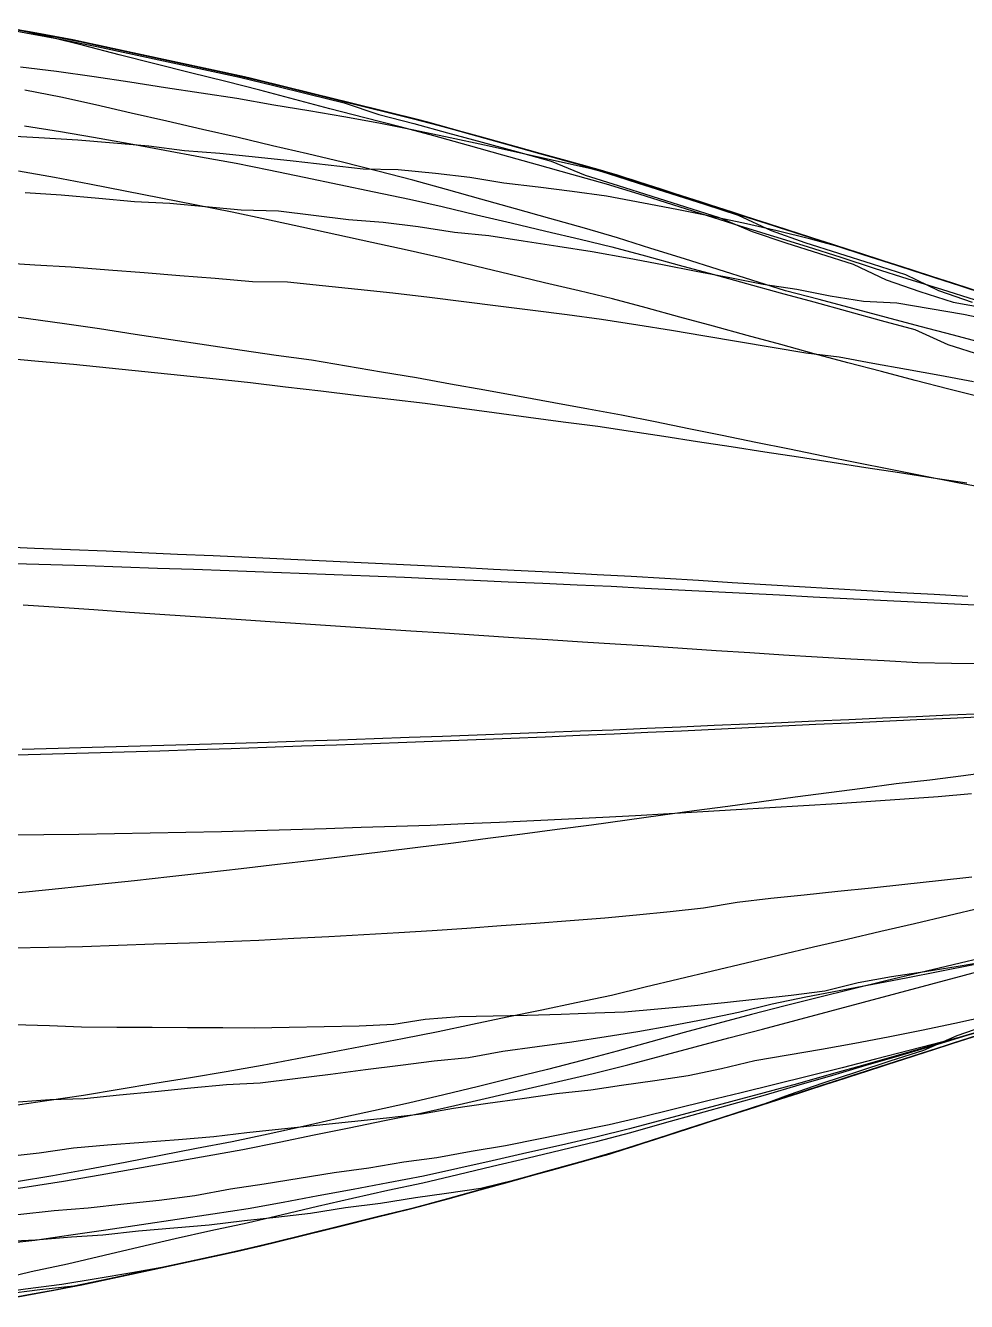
# Model space of a CAD drawing. Header units: metres. Extents: x -15 to 15, y -74.3 to -65.7.
# Drawn here: x 7.5 to 11.25, y -72.54 to -67.46 of the extents above; entities that cross this region are included whole.
import ezdxf

# ---------------------------------------------------------------- set-up
doc = ezdxf.new("R2010")
doc.units = ezdxf.units.M
doc.header["$MEASUREMENT"] = 0
doc.layers.add('Layer 01', color=12, linetype='Continuous', true_color=0xc80000)
doc.layers.add('Layer 02', color=192, linetype='Continuous', true_color=0x7d26cd)

msp = doc.modelspace()

# ---------------------------------------------------------------- linework, layer by layer
at = {"layer": 'Layer 01'}
for points in [[(7.3573, -67.4621, 3.0372), (7.5015, -67.4884, 3.0055), (7.6457, -67.5148, 2.9739), (7.7841, -67.543, 2.94), (7.9263, -67.5734, 2.9033), (8.0685, -67.6039, 2.8666), (8.2107, -67.6344, 2.83), (8.3529, -67.665, 2.7934), (8.4892, -67.6977, 2.7541), (8.6292, -67.7321, 2.7127), (8.7693, -67.7665, 2.6713), (8.9077, -67.8134, 2.6403), (9.0476, -67.85, 2.6007), (9.1818, -67.886, 2.5579), (9.3195, -67.9238, 2.512), (9.4572, -67.9616, 2.4661), (9.5949, -67.9994, 2.4202), (9.7306, -68.0552, 2.3891), (9.8616, -68.0959, 2.3466), (9.9957, -68.1388, 2.2949), (10.1298, -68.1811, 2.2428), (10.2639, -68.2234, 2.1905), (10.3957, -68.2799, 2.1507), (10.5297, -68.3251, 2.1009), (10.6638, -68.3677, 2.049), (10.7979, -68.4097, 1.9966), (10.9296, -68.4727, 1.9618), (11.0635, -68.5193, 1.913), (11.1975, -68.5617, 1.861), (11.3298, -68.5847, 1.7952)], [(7.4185, -67.4669, 3.0188), (7.5627, -67.4933, 2.9873), (7.7033, -67.5195, 2.9561), (7.8451, -67.5501, 2.9197), (7.9869, -67.5807, 2.8833), (8.1287, -67.6112, 2.8468), (8.2709, -67.6419, 2.8103), (8.4093, -67.6727, 2.7736), (8.5489, -67.7072, 2.7325), (8.6886, -67.7417, 2.6914), (8.8285, -67.7763, 2.6501), (8.9683, -67.8108, 2.609), (9.1048, -67.8449, 2.5683), (9.2422, -67.8831, 2.5228), (9.3796, -67.9212, 2.4774), (9.5172, -67.9595, 2.4318), (9.6539, -67.9975, 2.3865), (9.7915, -68.0357, 2.341), (9.9226, -68.076, 2.2929), (10.0563, -68.1191, 2.2416), (10.1901, -68.1622, 2.1902), (10.3239, -68.2053, 2.1388), (10.4577, -68.2484, 2.0875), (10.5917, -68.2916, 2.036), (10.7256, -68.3347, 1.9846), (10.8582, -68.3774, 1.9337), (10.9922, -68.4206, 1.8823), (11.126, -68.4637, 1.8309), (11.2596, -68.5067, 1.7796)], [(7.4423, -67.4713, 3.0136), (7.5859, -67.4976, 2.9822), (7.7139, -67.5218, 2.9534), (7.8557, -67.5524, 2.917), (7.9974, -67.5829, 2.8806), (8.1391, -67.6135, 2.8442), (8.2805, -67.644, 2.8078), (8.4085, -67.6725, 2.7738), (8.5481, -67.707, 2.7327), (8.6876, -67.7415, 2.6916), (8.8272, -67.7759, 2.6505), (8.9662, -67.8103, 2.6096), (9.0947, -67.8421, 2.5717), (9.232, -67.8802, 2.5262), (9.3692, -67.9184, 2.4808), (9.5064, -67.9565, 2.4354), (9.6429, -67.9944, 2.3902), (9.7802, -68.0326, 2.3447), (9.9025, -68.0695, 2.3006), (10.0361, -68.1126, 2.2493), (10.1698, -68.1557, 2.198), (10.3035, -68.1987, 2.1467), (10.4362, -68.2415, 2.0957), (10.5701, -68.2846, 2.0443), (10.7038, -68.3277, 1.993), (10.8374, -68.3707, 1.9417), (10.9709, -68.4137, 1.8905), (11.1026, -68.4561, 1.8399), (11.2362, -68.4992, 1.7886), (11.3697, -68.5422, 1.7374)], [(7.4577, -67.4741, 3.0103), (7.6017, -67.5005, 2.9788), (7.7439, -67.5283, 2.9457), (7.8858, -67.5589, 2.9092), (8.0272, -67.5893, 2.8729), (8.1692, -67.6199, 2.8364), (8.3112, -67.6506, 2.7999), (8.4511, -67.683, 2.7613), (8.5903, -67.7174, 2.7203), (8.7301, -67.7519, 2.6791), (8.87, -67.7865, 2.6379), (9.0098, -67.8211, 2.5967), (9.148, -67.8569, 2.554), (9.2849, -67.8949, 2.5087), (9.4224, -67.9331, 2.4632), (9.56, -67.9714, 2.4176), (9.6976, -68.0096, 2.3721), (9.8344, -68.0476, 2.3268), (9.9683, -68.0908, 2.2754), (10.1023, -68.1339, 2.2239), (10.2363, -68.1771, 2.1725), (10.3694, -68.2199, 2.1214), (10.5033, -68.2631, 2.07), (10.6374, -68.3063, 2.0185), (10.7714, -68.3495, 1.967), (10.9055, -68.3926, 1.9156), (11.0396, -68.4358, 1.8641), (11.1736, -68.479, 1.8127), (11.3076, -68.5222, 1.7612)], [(7.474, -67.4771, 3.0067), (7.618, -67.5035, 2.9752), (7.7641, -67.5326, 2.9405), (7.906, -67.5632, 2.904), (8.048, -67.5938, 2.8676), (8.1901, -67.6245, 2.8311), (8.3321, -67.6551, 2.7946), (8.4751, -67.6889, 2.7542), (8.6149, -67.7235, 2.713), (8.7548, -67.758, 2.6719), (8.8946, -67.7926, 2.6307), (9.0339, -67.827, 2.5897), (9.1749, -67.8644, 2.5451), (9.3125, -67.9026, 2.4996), (9.45, -67.9408, 2.454), (9.5875, -67.979, 2.4085), (9.7251, -68.0172, 2.363), (9.8647, -68.0574, 2.3151), (9.9985, -68.1005, 2.2638), (10.1324, -68.1436, 2.2124), (10.2663, -68.1867, 2.1609), (10.4003, -68.2299, 2.1095), (10.5335, -68.2728, 2.0584), (10.6676, -68.316, 2.0069), (10.8016, -68.3592, 1.9554), (10.9356, -68.4023, 1.904), (11.0696, -68.4455, 1.8526), (11.2036, -68.4887, 1.8011), (11.3376, -68.5318, 1.7497)], [(7.4963, -67.4812, 3.0018), (7.6389, -67.5073, 2.9707), (7.763, -67.5324, 2.9408), (7.9051, -67.563, 2.9043), (8.0472, -67.5937, 2.8678), (8.1893, -67.6243, 2.8313), (8.3298, -67.6546, 2.7952), (8.4538, -67.6837, 2.7605), (8.5937, -67.7182, 2.7193), (8.7336, -67.7528, 2.6781), (8.8735, -67.7874, 2.6369), (9.0118, -67.8216, 2.5962), (9.1361, -67.8536, 2.558), (9.2737, -67.8918, 2.5124), (9.4113, -67.9301, 2.4669), (9.5489, -67.9683, 2.4213), (9.6848, -68.0067, 2.3768), (9.8222, -68.0484, 2.334), (9.9382, -68.0858, 2.2905), (10.0723, -68.1286, 2.2388), (10.2063, -68.1713, 2.187), (10.3404, -68.214, 2.1352), (10.4721, -68.2761, 2.0996), (10.606, -68.323, 2.0511), (10.7399, -68.3663, 1.9998), (10.8738, -68.4087, 1.9479), (11.0076, -68.451, 1.8959), (11.1391, -68.5144, 1.8616), (11.2728, -68.5617, 1.8135)], [(7.4954, -67.8585, 3.2779), (7.6395, -67.8809, 3.2434), (7.771, -67.9036, 3.2087), (7.9132, -67.9296, 3.1688), (8.0554, -67.9556, 3.1288), (8.1975, -67.9816, 3.0889), (8.3397, -68.0076, 3.049), (8.4702, -68.0339, 3.0087), (8.6102, -68.0632, 2.9636), (8.7502, -68.0926, 2.9185), (8.8901, -68.1219, 2.8735), (9.0301, -68.1513, 2.8285), (9.16, -68.1803, 2.784), (9.2977, -68.2128, 2.7341), (9.4354, -68.2452, 2.6843), (9.5731, -68.2777, 2.6345), (9.7107, -68.3101, 2.5847), (9.8372, -68.3401, 2.5388), (9.9713, -68.3768, 2.4825), (10.1055, -68.4135, 2.4263), (10.2396, -68.4502, 2.37), (10.3737, -68.4869, 2.3138), (10.5078, -68.5236, 2.2576), (10.6419, -68.5604, 2.2014), (10.776, -68.5971, 2.1453), (10.91, -68.6338, 2.0891), (11.044, -68.6706, 2.033), (11.1757, -68.7299, 1.9925), (11.3096, -68.7719, 1.9399)], [(7.4078, -68.7834, 3.7478), (7.552, -68.7961, 3.7086), (7.6916, -68.8084, 3.6708), (7.8328, -68.823, 3.6258), (7.975, -68.8377, 3.5804), (8.1173, -68.8524, 3.5351), (8.2595, -68.8671, 3.4898), (8.3963, -68.8815, 3.4454), (8.5363, -68.8981, 3.3942), (8.6764, -68.9147, 3.343), (8.8164, -68.9313, 3.2919), (8.9564, -68.9479, 3.2407), (9.0927, -68.9641, 3.1909), (9.2296, -68.9823, 3.1347), (9.3673, -69.0006, 3.0781), (9.505, -69.0189, 3.0215), (9.6427, -69.0373, 2.965), (9.7804, -69.0556, 2.9084), (9.9104, -69.0745, 2.85), (10.0445, -69.0952, 2.7861), (10.1786, -69.1159, 2.7223), (10.3128, -69.1365, 2.6584), (10.4469, -69.1572, 2.5945), (10.581, -69.1779, 2.5306), (10.7151, -69.1985, 2.4667), (10.8492, -69.2192, 2.4028), (10.9833, -69.2399, 2.3389), (11.1174, -69.2606, 2.2751), (11.2514, -69.2813, 2.2113)], [(7.4563, -69.6022, 3.9078), (7.6005, -69.6063, 3.8669), (7.7422, -69.6107, 3.8241), (7.8844, -69.6156, 3.7767), (8.0266, -69.6205, 3.7293), (8.1689, -69.6254, 3.6819), (8.3111, -69.6302, 3.6345), (8.4504, -69.6353, 3.5845), (8.5904, -69.6408, 3.531), (8.7305, -69.6463, 3.4775), (8.8705, -69.6518, 3.424), (9.0105, -69.6572, 3.3704), (9.1479, -69.6629, 3.3153), (9.2856, -69.669, 3.2561), (9.4233, -69.6751, 3.1969), (9.561, -69.6811, 3.1378), (9.6987, -69.6871, 3.0786), (9.8342, -69.693, 3.0203), (9.9682, -69.7, 2.9536), (10.1023, -69.7069, 2.8868), (10.2364, -69.7138, 2.82), (10.3705, -69.7208, 2.7532), (10.5046, -69.7276, 2.6863), (10.6388, -69.7345, 2.6195), (10.7729, -69.7414, 2.5527), (10.907, -69.7482, 2.4859), (11.0411, -69.755, 2.4191), (11.1752, -69.7618, 2.3522), (11.3092, -69.7685, 2.2854)], [(7.4632, -70.3649, 3.9101), (7.6075, -70.3611, 3.8692), (7.7506, -70.3571, 3.8256), (7.8928, -70.3525, 3.7781), (8.035, -70.348, 3.7306), (8.1772, -70.3436, 3.6832), (8.3194, -70.3392, 3.6357), (8.4599, -70.3344, 3.5848), (8.5999, -70.3293, 3.5313), (8.7399, -70.3242, 3.4777), (8.8799, -70.3192, 3.4241), (9.0199, -70.3143, 3.3705), (9.1583, -70.309, 3.3145), (9.296, -70.3034, 3.2552), (9.4337, -70.2978, 3.196), (9.5713, -70.2922, 3.1368), (9.709, -70.2867, 3.0775), (9.8456, -70.2812, 3.018), (9.9796, -70.2748, 2.9512), (10.1136, -70.2684, 2.8843), (10.2477, -70.262, 2.8174), (10.3818, -70.2556, 2.7506), (10.5159, -70.2493, 2.6837), (10.65, -70.243, 2.6168), (10.7841, -70.2368, 2.5499), (10.9182, -70.2305, 2.483), (11.0523, -70.2243, 2.4161), (11.1864, -70.2181, 2.3492), (11.3205, -70.212, 2.2823)], [(7.4866, -70.3418, 3.9065), (7.6308, -70.3382, 3.8655), (7.7662, -70.3345, 3.8232), (7.9085, -70.3303, 3.7757), (8.0507, -70.3262, 3.7282), (8.1929, -70.322, 3.6807), (8.335, -70.3179, 3.6332), (8.4689, -70.3136, 3.5841), (8.6089, -70.3089, 3.5305), (8.7489, -70.3042, 3.4768), (8.8889, -70.2995, 3.4232), (9.0289, -70.2948, 3.3696), (9.1617, -70.2901, 3.3155), (9.2994, -70.2849, 3.2562), (9.437, -70.2797, 3.1969), (9.5747, -70.2745, 3.1376), (9.7124, -70.2693, 3.0784), (9.8422, -70.2644, 3.0219), (9.9763, -70.2585, 2.955), (10.1104, -70.2527, 2.888), (10.2445, -70.2468, 2.8211), (10.3786, -70.241, 2.7541), (10.5127, -70.2351, 2.6872), (10.6468, -70.2292, 2.6202), (10.7809, -70.2234, 2.5533), (10.9149, -70.2175, 2.4864), (11.0489, -70.2117, 2.4195), (11.1829, -70.2058, 2.3526), (11.3169, -70.2, 2.2857)], [(7.3625, -72.1072, 3.3446), (7.5067, -72.0853, 3.3098), (7.651, -72.0634, 3.275), (7.7979, -72.0383, 3.2351), (7.94, -72.0129, 3.1948), (8.0822, -71.9875, 3.1544), (8.2245, -71.9621, 3.1141), (8.3667, -71.9367, 3.0738), (8.5103, -71.9076, 3.0276), (8.6503, -71.879, 2.9821), (8.7903, -71.8503, 2.9366), (8.9303, -71.8217, 2.8911), (9.0703, -71.793, 2.8456), (9.2111, -71.7612, 2.7951), (9.3488, -71.7295, 2.7448), (9.4865, -71.6978, 2.6945), (9.6242, -71.6662, 2.6441), (9.7619, -71.6345, 2.5938), (9.901, -71.6, 2.5391), (10.035, -71.5642, 2.4824), (10.169, -71.5284, 2.4256), (10.3031, -71.4926, 2.3688), (10.4372, -71.4568, 2.312), (10.5713, -71.421, 2.2553), (10.7054, -71.3852, 2.1985), (10.8395, -71.3493, 2.1417), (10.9736, -71.3135, 2.0849), (11.1078, -71.2777, 2.0281), (11.2419, -71.2419, 1.9713), (11.376, -71.2061, 1.9145)], [(7.4691, -72.5238, 3.0078), (7.6132, -72.4974, 2.9763), (7.7666, -72.4668, 2.9399), (7.9086, -72.4362, 2.9034), (8.0487, -72.406, 2.8674), (8.1907, -72.3754, 2.8309), (8.3328, -72.3448, 2.7944), (8.4817, -72.3094, 2.7523), (8.6216, -72.2749, 2.7111), (8.7614, -72.2403, 2.6699), (8.8994, -72.2062, 2.6293), (9.0393, -72.1717, 2.5881), (9.1841, -72.1331, 2.5421), (9.3217, -72.0948, 2.4965), (9.4585, -72.0568, 2.4512), (9.596, -72.0186, 2.4057), (9.7337, -71.9804, 2.3601), (9.8782, -71.9383, 2.3099), (10.012, -71.8952, 2.2586), (10.1435, -71.8528, 2.2081), (10.2773, -71.8097, 2.1567), (10.4113, -71.7666, 2.1053), (10.5443, -71.7173, 2.0591), (10.6783, -71.6711, 2.01), (10.8124, -71.6273, 1.959), (10.9465, -71.5841, 1.9075), (11.0806, -71.541, 1.856), (11.2132, -71.483, 1.8168), (11.3472, -71.4364, 1.768)], [(7.4319, -72.5307, 3.0159), (7.5757, -72.5043, 2.9845), (7.7249, -72.4758, 2.9506), (7.8666, -72.4453, 2.9142), (8.0083, -72.4147, 2.8778), (8.15, -72.3842, 2.8413), (8.2918, -72.3536, 2.8049), (8.4377, -72.3203, 2.7652), (8.5773, -72.2858, 2.7241), (8.7169, -72.2513, 2.683), (8.8565, -72.2168, 2.6419), (8.9962, -72.1823, 2.6008), (9.1391, -72.1455, 2.557), (9.2763, -72.1074, 2.5116), (9.4137, -72.0693, 2.466), (9.5511, -72.0311, 2.4206), (9.6885, -71.9929, 2.3751), (9.8259, -71.9548, 2.3296), (9.964, -71.9106, 2.277), (10.0977, -71.8676, 2.2257), (10.2315, -71.8245, 2.1743), (10.3649, -71.7815, 2.1231), (10.4988, -71.7384, 2.0717), (10.6327, -71.6952, 2.0203), (10.7665, -71.6521, 1.9689), (10.9003, -71.609, 1.9176), (11.0337, -71.5661, 1.8664), (11.1678, -71.5229, 1.8149), (11.3016, -71.4798, 1.7635)], [(7.4903, -72.52, 3.0032), (7.6339, -72.4936, 2.9717), (7.7914, -72.4615, 2.9335), (7.933, -72.431, 2.8971), (8.0746, -72.4004, 2.8607), (8.2168, -72.3698, 2.8242), (8.3587, -72.3392, 2.7877), (8.5117, -72.302, 2.7435), (8.6511, -72.2676, 2.7024), (8.7906, -72.2331, 2.6613), (8.9301, -72.1986, 2.6202), (9.07, -72.1641, 2.579), (9.2192, -72.1233, 2.5305), (9.3563, -72.0852, 2.4851), (9.4935, -72.0471, 2.4396), (9.6307, -72.009, 2.3942), (9.768, -71.9708, 2.3487), (9.9171, -71.9258, 2.295), (10.0505, -71.8828, 2.2438), (10.184, -71.8398, 2.1925), (10.318, -71.7966, 2.1411), (10.4519, -71.7535, 2.0897), (10.5856, -71.7104, 2.0384), (10.7192, -71.6674, 1.9871), (10.853, -71.6243, 1.9357), (10.9867, -71.5812, 1.8844), (11.1205, -71.5381, 1.833), (11.2544, -71.495, 1.7816)]]:
    msp.add_polyline3d(points, dxfattribs=at)
at = {"layer": 'Layer 02'}
for points in [[(11.3733, -68.5433, 1.736), (11.2393, -68.5002, 1.7874), (11.1052, -68.457, 1.8389), (10.9712, -68.4138, 1.8904), (10.8371, -68.3706, 1.9418), (10.703, -68.3274, 1.9933), (10.5689, -68.2842, 2.0448), (10.4348, -68.2419, 2.0969), (10.3007, -68.1998, 2.1492), (10.1666, -68.1556, 2.1999), (10.0326, -68.1115, 2.2507), (9.8985, -68.0683, 2.3021), (9.7621, -68.0275, 2.3507), (9.6245, -67.9893, 2.3963), (9.4868, -67.951, 2.4419), (9.3491, -67.9128, 2.4874), (9.2115, -67.8745, 2.533), (9.0732, -67.8367, 2.5781), (8.9332, -67.8021, 2.6193), (8.7932, -67.7675, 2.6605), (8.6532, -67.733, 2.7018), (8.5133, -67.6984, 2.743), (8.3727, -67.6638, 2.7842), (8.2305, -67.6332, 2.8207), (8.0885, -67.6026, 2.8572), (7.9463, -67.5719, 2.8937), (7.8043, -67.5413, 2.9302), (7.66, -67.5112, 2.9661), (7.5158, -67.4847, 2.9976), (7.3717, -67.4597, 3.0301)], [(11.2525, -68.5044, 1.7824), (11.1187, -68.4613, 1.8337), (10.9848, -68.4182, 1.8851), (10.8511, -68.3751, 1.9365), (10.7174, -68.3321, 1.9878), (10.5838, -68.289, 2.0391), (10.4503, -68.246, 2.0903), (10.3169, -68.203, 2.1415), (10.1836, -68.1601, 2.1927), (10.0505, -68.1172, 2.2438), (9.9175, -68.0744, 2.2948), (9.778, -68.032, 2.3454), (9.6405, -67.9937, 2.391), (9.5031, -67.9556, 2.4365), (9.3657, -67.9174, 2.482), (9.2284, -67.8793, 2.5274), (9.0854, -67.8397, 2.5745), (8.946, -67.8053, 2.6155), (8.8068, -67.7709, 2.6566), (8.6675, -67.7365, 2.6976), (8.5284, -67.7021, 2.7385), (8.3894, -67.6678, 2.7795), (8.2395, -67.6351, 2.8184), (8.098, -67.6046, 2.8547), (7.9566, -67.5741, 2.891), (7.8154, -67.5437, 2.9273), (7.6627, -67.5117, 2.9655), (7.5193, -67.4854, 2.9968), (7.3759, -67.4591, 3.0282)], [(11.2661, -68.5088, 1.7772), (11.132, -68.4656, 1.8286), (10.9979, -68.4224, 1.8801), (10.8638, -68.3792, 1.9316), (10.7297, -68.336, 1.9831), (10.5956, -68.2928, 2.0345), (10.4615, -68.2496, 2.086), (10.3274, -68.2064, 2.1375), (10.1934, -68.1633, 2.1889), (10.0594, -68.1201, 2.2404), (9.9254, -68.0769, 2.2918), (9.791, -68.0356, 2.3411), (9.6533, -67.9973, 2.3867), (9.5157, -67.9591, 2.4323), (9.3781, -67.9208, 2.4779), (9.2406, -67.8826, 2.5234), (9.1032, -67.8445, 2.5689), (8.9631, -67.8095, 2.6105), (8.8232, -67.775, 2.6517), (8.6834, -67.7404, 2.6929), (8.5437, -67.7059, 2.734), (8.4041, -67.6714, 2.7751), (8.2604, -67.6396, 2.813), (8.1183, -67.609, 2.8495), (7.9762, -67.5783, 2.886), (7.8341, -67.5477, 2.9225), (7.6892, -67.5166, 2.9597), (7.5451, -67.4901, 2.9912), (7.4013, -67.4668, 3.025)], [(11.2862, -68.553, 1.7984), (11.1522, -68.5113, 1.851), (11.0181, -68.4694, 1.9034), (10.884, -68.4266, 1.9552), (10.7499, -68.3836, 2.0068), (10.6158, -68.3404, 2.0583), (10.4817, -68.2991, 2.1112), (10.3476, -68.2579, 2.1643), (10.2135, -68.2159, 2.2167), (10.0794, -68.1737, 2.2689), (9.9453, -68.1312, 2.3209), (9.8152, -68.0906, 2.3702), (9.6777, -68.0523, 2.4157), (9.5401, -68.0142, 2.4612), (9.4026, -67.9757, 2.5067), (9.2649, -67.9371, 2.5519), (9.1273, -67.8983, 2.5971), (8.9927, -67.863, 2.6372), (8.8529, -67.8271, 2.6773), (8.7131, -67.7907, 2.7171), (8.5733, -67.7538, 2.7565), (8.4334, -67.7166, 2.7956), (8.2988, -67.6824, 2.8296), (8.157, -67.6476, 2.8628), (8.0153, -67.6121, 2.8954), (7.8735, -67.5759, 2.9275), (7.7317, -67.5389, 2.959), (7.5972, -67.5056, 2.9843), (7.4538, -67.4734, 3.0111)], [(11.3292, -68.5291, 1.7529), (11.1954, -68.486, 1.8043), (11.0617, -68.443, 1.8556), (10.928, -68.3999, 1.907), (10.7942, -68.3568, 1.9583), (10.6605, -68.3137, 2.0096), (10.5269, -68.2707, 2.0609), (10.3933, -68.2276, 2.1122), (10.2596, -68.1846, 2.1635), (10.1259, -68.1415, 2.2148), (9.9923, -68.0985, 2.2661), (9.8587, -68.0554, 2.3174), (9.7305, -68.0187, 2.3612), (9.5933, -67.9806, 2.4066), (9.4562, -67.9425, 2.452), (9.3192, -67.9045, 2.4973), (9.1823, -67.8664, 2.5427), (9.0483, -67.8306, 2.5854), (8.9088, -67.7961, 2.6265), (8.7694, -67.7617, 2.6676), (8.6302, -67.7272, 2.7086), (8.491, -67.6929, 2.7496), (8.3527, -67.6595, 2.7893), (8.211, -67.629, 2.8257), (8.0695, -67.5985, 2.8621), (7.9281, -67.568, 2.8984), (7.7868, -67.5375, 2.9347), (7.6429, -67.5081, 2.9698), (7.4994, -67.4817, 3.0012)], [(11.3597, -68.539, 1.7412), (11.2257, -68.4958, 1.7927), (11.0917, -68.4526, 1.8441), (10.9576, -68.4094, 1.8956), (10.8237, -68.3663, 1.947), (10.6897, -68.3231, 1.9984), (10.5558, -68.28, 2.0498), (10.4219, -68.2369, 2.1012), (10.2881, -68.1938, 2.1526), (10.1543, -68.1507, 2.204), (10.0205, -68.1076, 2.2553), (9.8868, -68.0645, 2.3067), (9.7422, -68.0272, 2.3613), (9.6046, -67.9962, 2.4124), (9.4671, -67.9659, 2.464), (9.3296, -67.936, 2.5159), (9.1921, -67.9063, 2.568), (9.0477, -67.8765, 2.621), (8.9078, -67.848, 2.6668), (8.7681, -67.8233, 2.7155), (8.6285, -67.7994, 2.7647), (8.4891, -67.7764, 2.8146), (8.3417, -67.7504, 2.8636), (8.1998, -67.7287, 2.9069), (8.0579, -67.707, 2.9502), (7.9159, -67.6852, 2.9935), (7.774, -67.6635, 3.0368), (7.624, -67.6423, 3.0796), (7.4801, -67.6248, 3.1179)], [(11.3329, -68.7282, 1.8982), (11.1988, -68.6929, 1.9553), (11.0648, -68.6575, 2.0123), (10.9307, -68.622, 2.0692), (10.7966, -68.5865, 2.1262), (10.6625, -68.551, 2.1832), (10.5284, -68.5156, 2.2403), (10.3944, -68.4738, 2.2932), (10.2605, -68.4315, 2.3458), (10.1265, -68.3892, 2.3983), (9.9926, -68.3468, 2.4508), (9.8588, -68.3044, 2.5033), (9.7276, -68.2667, 2.5484), (9.5901, -68.2282, 2.5942), (9.4526, -68.1895, 2.64), (9.3151, -68.1507, 2.6857), (9.1776, -68.1119, 2.7314), (9.0435, -68.0751, 2.7738), (8.9037, -68.0393, 2.8147), (8.7639, -68.0033, 2.8554), (8.624, -67.9706, 2.8983), (8.4841, -67.9389, 2.9417), (8.3481, -67.905, 2.9796), (8.206, -67.8728, 3.0149), (8.0638, -67.8404, 3.0501), (7.9216, -67.8078, 3.0852), (7.7795, -67.7752, 3.1201), (7.6414, -67.7448, 3.152), (7.4972, -67.716, 3.1817)], [(11.2981, -68.5191, 1.7649), (11.1643, -68.476, 1.8162), (11.0305, -68.4329, 1.8676), (10.8967, -68.3898, 1.9189), (10.763, -68.3467, 1.9703), (10.6291, -68.3104, 2.0269), (10.4953, -68.2764, 2.0853), (10.3618, -68.246, 2.1461), (10.2286, -68.2183, 2.2089), (10.0957, -68.1919, 2.2726), (9.9629, -68.1668, 2.3371), (9.8149, -68.1389, 2.4074), (9.6787, -68.1207, 2.4676), (9.5427, -68.1034, 2.5283), (9.4068, -68.0869, 2.5896), (9.2701, -68.0647, 2.647), (9.1344, -68.049, 2.7088), (8.9854, -68.0341, 2.7721), (8.8458, -68.0316, 2.8362), (8.7065, -68.0155, 2.8893), (8.5672, -68, 2.9428), (8.428, -67.9847, 2.9965), (8.2749, -67.9695, 3.0505), (8.1335, -67.9579, 3.0993), (7.9915, -67.9392, 3.1438), (7.8501, -67.9273, 3.1924), (7.7088, -67.916, 3.2413), (7.5528, -67.906, 3.2887), (7.4096, -67.8985, 3.3324)], [(11.313, -68.9404, 2.0348), (11.1794, -68.9079, 2.0934), (11.0453, -68.873, 2.1509), (10.9113, -68.8376, 2.2081), (10.7775, -68.8027, 2.2654), (10.6435, -68.7665, 2.3222), (10.5095, -68.7301, 2.3789), (10.3755, -68.6936, 2.4355), (10.2415, -68.6571, 2.4922), (10.1075, -68.6207, 2.5489), (9.9735, -68.5844, 2.6056), (9.8396, -68.5483, 2.6624), (9.7064, -68.5165, 2.7111), (9.5688, -68.4838, 2.761), (9.4313, -68.4509, 2.8109), (9.2937, -68.418, 2.8607), (9.1561, -68.385, 2.9105), (9.0205, -68.3541, 2.9565), (8.8806, -68.3236, 3.0013), (8.7407, -68.293, 3.0459), (8.6008, -68.2624, 3.0905), (8.4609, -68.2317, 3.1351), (8.3236, -68.2028, 3.1765), (8.1815, -68.1749, 3.2156), (8.0395, -68.1469, 3.2547), (7.8974, -68.1188, 3.2938), (7.7553, -68.0907, 3.3328), (7.6159, -68.0649, 3.3678), (7.4718, -68.0398, 3.401)], [(11.3712, -68.6381, 1.81), (11.238, -68.6103, 1.8728), (11.1053, -68.5871, 1.9387), (10.9727, -68.5648, 2.0052), (10.8401, -68.5581, 2.0823), (10.7071, -68.5377, 2.1483), (10.5733, -68.5107, 2.2105), (10.4402, -68.4908, 2.2768), (10.3065, -68.4647, 2.3396), (10.1728, -68.4385, 2.4023), (10.0391, -68.4124, 2.465), (9.9054, -68.3866, 2.528), (9.7581, -68.3603, 2.5924), (9.621, -68.3392, 2.6492), (9.4838, -68.3181, 2.706), (9.3466, -68.2971, 2.7628), (9.2102, -68.283, 2.8237), (9.0645, -68.2615, 2.883), (8.9251, -68.2441, 2.9354), (8.7866, -68.2334, 2.9916), (8.6472, -68.2163, 3.0442), (8.5078, -68.1989, 3.0966), (8.3596, -68.195, 3.1588), (8.2177, -68.1816, 3.2054), (8.0758, -68.1681, 3.252), (7.9347, -68.1616, 3.302), (7.7928, -68.1487, 3.3489), (7.642, -68.1352, 3.396), (7.4982, -68.1251, 3.437)], [(11.2783, -68.8789, 2.0225), (11.1443, -68.8533, 2.0848), (11.0104, -68.8293, 2.1478), (10.8765, -68.8053, 2.2109), (10.7426, -68.7806, 2.2736), (10.6094, -68.7649, 2.3407), (10.4755, -68.7423, 2.4045), (10.3416, -68.7195, 2.4681), (10.2078, -68.6968, 2.5319), (10.0739, -68.6745, 2.5958), (9.9401, -68.6525, 2.6599), (9.796, -68.6298, 2.7264), (9.6587, -68.6122, 2.7841), (9.5214, -68.5946, 2.8418), (9.3841, -68.577, 2.8995), (9.2467, -68.5594, 2.9572), (9.1094, -68.542, 3.0149), (8.9634, -68.5259, 3.0707), (8.8238, -68.5113, 3.1235), (8.6842, -68.4967, 3.1764), (8.5446, -68.4821, 3.2292), (8.4049, -68.4799, 3.2875), (8.2564, -68.4673, 3.3375), (8.1144, -68.4561, 3.3843), (7.9724, -68.4448, 3.4312), (7.8303, -68.4336, 3.478), (7.6813, -68.4219, 3.5267), (7.5374, -68.4135, 3.5676), (7.3933, -68.4051, 3.6086)], [(11.3486, -69.3061, 2.1681), (11.2146, -69.2806, 2.2304), (11.0806, -69.2547, 2.2925), (10.9467, -69.2282, 2.3545), (10.8127, -69.2014, 2.4164), (10.6787, -69.1744, 2.4782), (10.5447, -69.1472, 2.54), (10.4108, -69.12, 2.6017), (10.2768, -69.0928, 2.6634), (10.1429, -69.0656, 2.7252), (10.009, -69.0385, 2.7869), (9.8751, -69.0115, 2.8487), (9.7435, -68.9869, 2.9035), (9.606, -68.9622, 2.9579), (9.4684, -68.9373, 3.0124), (9.3309, -68.9123, 3.0668), (9.1934, -68.8873, 3.1212), (9.0588, -68.8632, 3.1728), (8.919, -68.8398, 3.2217), (8.7791, -68.8164, 3.2706), (8.6393, -68.7928, 3.3195), (8.4994, -68.7735, 3.3698), (8.3631, -68.7538, 3.4174), (8.2209, -68.7326, 3.4602), (8.0787, -68.7111, 3.5029), (7.9365, -68.6895, 3.5455), (7.7943, -68.6677, 3.588), (7.6558, -68.647, 3.6278), (7.5116, -68.6276, 3.6642), (7.3674, -68.6079, 3.7006)], [(11.2552, -69.7338, 2.3082), (11.1211, -69.7263, 2.3749), (10.987, -69.7187, 2.4416), (10.8529, -69.7109, 2.5083), (10.7188, -69.7031, 2.575), (10.5846, -69.695, 2.6417), (10.4505, -69.6869, 2.7083), (10.3164, -69.6787, 2.775), (10.1823, -69.6705, 2.8416), (10.0482, -69.6623, 2.9082), (9.9141, -69.6543, 2.9749), (9.7785, -69.6468, 3.0385), (9.6408, -69.6399, 3.0976), (9.5031, -69.6329, 3.1566), (9.3654, -69.6257, 3.2156), (9.2277, -69.6184, 3.2747), (9.0901, -69.6112, 3.3335), (8.9501, -69.6049, 3.3869), (8.8101, -69.5983, 3.4403), (8.67, -69.5916, 3.4937), (8.53, -69.5848, 3.547), (8.39, -69.578, 3.6004), (8.2482, -69.5721, 3.6481), (8.106, -69.5661, 3.6953), (7.9638, -69.5598, 3.7426), (7.8215, -69.5535, 3.7898), (7.6796, -69.5473, 3.8364), (7.5354, -69.542, 3.8771), (7.3911, -69.5364, 3.9179)], [(11.3244, -70.0016, 2.2906), (11.1905, -70, 2.3578), (11.0566, -69.9979, 2.4248), (10.9225, -69.9907, 2.4917), (10.7885, -69.9831, 2.5585), (10.6544, -69.9752, 2.6254), (10.5204, -69.967, 2.6922), (10.3863, -69.9585, 2.759), (10.2523, -69.9498, 2.8257), (10.1183, -69.9409, 2.8925), (9.9844, -69.9321, 2.9592), (9.8504, -69.9235, 3.026), (9.7195, -69.9154, 3.0834), (9.5819, -69.907, 3.1425), (9.4443, -69.8984, 3.2016), (9.3067, -69.8894, 3.2606), (9.1691, -69.8804, 3.3197), (9.0351, -69.8716, 3.3745), (8.8952, -69.8627, 3.4279), (8.7553, -69.8536, 3.4813), (8.6154, -69.8442, 3.5346), (8.4756, -69.8348, 3.588), (8.3399, -69.8255, 3.6378), (8.1979, -69.8163, 3.6851), (8.0558, -69.8068, 3.7323), (7.9138, -69.7971, 3.7795), (7.7717, -69.7874, 3.8267), (7.6341, -69.7779, 3.8696), (7.49, -69.7685, 3.9103)], [(11.3717, -70.43, 2.2245), (11.2377, -70.4479, 2.2893), (11.1036, -70.4656, 2.3541), (10.9695, -70.4807, 2.4195), (10.8354, -70.4983, 2.4843), (10.7013, -70.516, 2.5492), (10.5672, -70.5338, 2.614), (10.4332, -70.5517, 2.6788), (10.2991, -70.5698, 2.7435), (10.165, -70.5881, 2.8082), (10.0311, -70.606, 2.8729), (9.8971, -70.6251, 2.9374), (9.7558, -70.6442, 3.0001), (9.6182, -70.6623, 3.057), (9.4806, -70.6802, 3.1139), (9.343, -70.6981, 3.1708), (9.2053, -70.716, 3.2276), (9.0636, -70.7343, 3.2849), (8.9237, -70.7513, 3.3361), (8.7838, -70.7682, 3.3874), (8.6439, -70.7851, 3.4387), (8.5039, -70.8019, 3.4901), (8.36, -70.819, 3.5419), (8.218, -70.8348, 3.5872), (8.0758, -70.8505, 3.6325), (7.9337, -70.8661, 3.6778), (7.7916, -70.8817, 3.7231), (7.6452, -70.8971, 3.7676), (7.5011, -70.9113, 3.8065), (7.3569, -70.9253, 3.8455)], [(11.2706, -70.5197, 2.2565), (11.1368, -70.532, 2.3224), (11.0027, -70.5415, 2.389), (10.8687, -70.5505, 2.4557), (10.7347, -70.5591, 2.5225), (10.6007, -70.5673, 2.5894), (10.4667, -70.5755, 2.6563), (10.3327, -70.5836, 2.7232), (10.1987, -70.5919, 2.7901), (10.0648, -70.5997, 2.857), (9.9308, -70.6077, 2.924), (9.801, -70.6148, 2.9866), (9.6634, -70.6213, 3.046), (9.5259, -70.6275, 3.1055), (9.3883, -70.6335, 3.165), (9.2508, -70.6395, 3.2245), (9.1132, -70.6454, 3.284), (8.9775, -70.6501, 3.3374), (8.8376, -70.6546, 3.3914), (8.6978, -70.659, 3.4455), (8.5579, -70.6633, 3.4995), (8.4181, -70.6676, 3.5536), (8.2807, -70.6708, 3.602), (8.1387, -70.6737, 3.6501), (7.9966, -70.6765, 3.6982), (7.8546, -70.6792, 3.7464), (7.7126, -70.682, 3.7945), (7.5732, -70.6834, 3.836), (7.4291, -70.6847, 3.8778)], [(11.2719, -70.8515, 2.1528), (11.1382, -70.8667, 2.219), (11.0045, -70.8813, 2.2854), (10.8708, -70.8955, 2.3519), (10.7372, -70.9095, 2.4186), (10.6035, -70.9232, 2.4853), (10.4699, -70.9368, 2.5521), (10.3363, -70.9528, 2.6178), (10.2025, -70.9757, 2.6808), (10.0686, -70.99, 2.7466), (9.9347, -71.0032, 2.8128), (9.8088, -71.0146, 2.8735), (9.6712, -71.0254, 2.9323), (9.5337, -71.0359, 2.9913), (9.3962, -71.0462, 3.0503), (9.2587, -71.0562, 3.1094), (9.1212, -71.0661, 3.1685), (8.9883, -71.0738, 3.221), (8.8485, -71.0817, 3.2749), (8.7087, -71.0892, 3.3288), (8.569, -71.0965, 3.3827), (8.4292, -71.1037, 3.4367), (8.2949, -71.1091, 3.4848), (8.153, -71.1143, 3.533), (8.0111, -71.1193, 3.5813), (7.8691, -71.1241, 3.6297), (7.7273, -71.1288, 3.678), (7.5911, -71.1315, 3.7198), (7.4471, -71.1341, 3.762)], [(11.3111, -70.9742, 2.0804), (11.177, -71.0057, 2.1397), (11.0429, -71.0372, 2.199), (10.9088, -71.0686, 2.2583), (10.7747, -71.1, 2.3176), (10.6406, -71.1314, 2.377), (10.5065, -71.1629, 2.4363), (10.3723, -71.1945, 2.4956), (10.2382, -71.2263, 2.5547), (10.1041, -71.2582, 2.6138), (9.97, -71.2904, 2.6727), (9.8359, -71.3227, 2.7316), (9.6951, -71.3524, 2.7849), (9.5574, -71.3813, 2.8368), (9.4197, -71.4102, 2.8888), (9.282, -71.4392, 2.9408), (9.1443, -71.4682, 2.9927), (9.003, -71.4961, 3.0421), (8.863, -71.5225, 3.089), (8.723, -71.549, 3.1358), (8.583, -71.5754, 3.1827), (8.443, -71.6019, 3.2295), (8.2996, -71.6272, 3.274), (8.1574, -71.6509, 3.3154), (8.0152, -71.6745, 3.3569), (7.873, -71.698, 3.3983), (7.7308, -71.7216, 3.4398), (7.5851, -71.7434, 3.4775), (7.4409, -71.764, 3.5131)], [(11.2776, -71.201, 1.9761), (11.1439, -71.2276, 2.0386), (11.0102, -71.2536, 2.1013), (10.8765, -71.2793, 2.1643), (10.7428, -71.3049, 2.2273), (10.6092, -71.3303, 2.2905), (10.4755, -71.358, 2.3522), (10.3417, -71.3916, 2.4103), (10.2078, -71.4187, 2.4717), (10.0738, -71.4437, 2.5343), (9.9399, -71.4687, 2.5969), (9.8145, -71.4882, 2.656), (9.677, -71.5094, 2.7119), (9.5396, -71.5282, 2.769), (9.4023, -71.5468, 2.8262), (9.2648, -71.572, 2.88), (9.128, -71.5853, 2.9397), (8.9946, -71.6023, 2.9905), (8.8548, -71.62, 3.0418), (8.715, -71.6375, 3.0932), (8.5751, -71.6549, 3.1447), (8.4354, -71.6721, 3.1963), (8.3011, -71.6792, 3.2464), (8.1591, -71.693, 3.2929), (8.0172, -71.707, 3.3392), (7.8752, -71.7209, 3.3856), (7.7333, -71.7348, 3.432), (7.5969, -71.7384, 3.4763), (7.453, -71.7489, 3.5171)], [(11.3497, -71.1853, 1.9433), (11.2167, -71.2078, 2.0079), (11.0838, -71.229, 2.0733), (10.951, -71.2489, 2.1395), (10.8181, -71.2722, 2.2035), (10.6852, -71.3055, 2.2612), (10.5519, -71.3229, 2.3274), (10.4188, -71.3385, 2.3944), (10.2857, -71.3529, 2.462), (10.1528, -71.3661, 2.5302), (10.02, -71.3783, 2.5988), (9.8873, -71.3893, 2.6679), (9.7705, -71.3936, 2.7267), (9.6348, -71.3989, 2.79), (9.4993, -71.4029, 2.8538), (9.364, -71.4059, 2.9182), (9.2287, -71.408, 2.9829), (9.0927, -71.4191, 3.0433), (8.968, -71.4394, 3.0868), (8.8291, -71.4456, 3.142), (8.6902, -71.4486, 3.1985), (8.5513, -71.4513, 3.2551), (8.4125, -71.4537, 3.3118), (8.2868, -71.4524, 3.3597), (8.1458, -71.452, 3.411), (8.0049, -71.4514, 3.4623), (7.864, -71.4505, 3.5138), (7.7232, -71.4494, 3.5653), (7.5962, -71.4447, 3.6082), (7.4534, -71.4407, 3.6539)], [(11.3306, -71.1698, 1.9645), (11.1966, -71.2012, 2.024), (11.0627, -71.233, 2.0833), (10.9287, -71.2652, 2.1423), (10.7947, -71.2977, 2.2011), (10.6608, -71.3308, 2.2595), (10.5269, -71.3646, 2.3175), (10.393, -71.399, 2.375), (10.2592, -71.4343, 2.432), (10.1254, -71.4704, 2.4884), (9.9917, -71.5075, 2.5442), (9.858, -71.5455, 2.5993), (9.7183, -71.5819, 2.6496), (9.5807, -71.6178, 2.6972), (9.443, -71.6517, 2.7461), (9.3053, -71.6854, 2.7951), (9.1676, -71.7192, 2.8441), (9.0264, -71.7522, 2.8916), (8.8865, -71.783, 2.9357), (8.7465, -71.8138, 2.9798), (8.6064, -71.8446, 3.024), (8.4664, -71.8755, 3.0681), (8.3232, -71.9056, 3.1109), (8.181, -71.9332, 3.1498), (8.0388, -71.9607, 3.1887), (7.8966, -71.9883, 3.2277), (7.7544, -72.0158, 3.2666), (7.6087, -72.0418, 3.303), (7.4645, -72.0659, 3.3365)], [(11.3368, -71.4061, 1.7979), (11.2036, -71.4349, 1.8598), (11.0705, -71.4625, 1.9226), (10.9375, -71.489, 1.9862), (10.8046, -71.5142, 2.0507), (10.6718, -71.5385, 2.1159), (10.5391, -71.5616, 2.1818), (10.4066, -71.584, 2.2484), (10.2739, -71.6158, 2.3077), (10.1409, -71.6428, 2.3694), (10.0078, -71.6626, 2.4358), (9.8749, -71.6816, 2.5026), (9.7525, -71.7006, 2.5565), (9.6161, -71.7149, 2.6172), (9.4791, -71.7346, 2.6748), (9.342, -71.7542, 2.7325), (9.2051, -71.7731, 2.7906), (9.0776, -71.7958, 2.8406), (8.9383, -71.8116, 2.8939), (8.7991, -71.8267, 2.9477), (8.6599, -71.8415, 3.0016), (8.5208, -71.8561, 3.0557), (8.3817, -71.8707, 3.1098), (8.251, -71.8866, 3.1517), (8.1096, -71.8979, 3.2006), (7.9684, -71.9085, 3.25), (7.8272, -71.919, 3.2994), (7.6916, -71.9314, 3.3454), (7.5538, -71.9511, 3.3794), (7.4103, -71.968, 3.4168)], [(11.338, -71.468, 1.7495), (11.2041, -71.5112, 1.8009), (11.0702, -71.5543, 1.8524), (10.9362, -71.5975, 1.9038), (10.8022, -71.6406, 1.9552), (10.6682, -71.6838, 2.0067), (10.5342, -71.727, 2.0581), (10.4002, -71.7701, 2.1096), (10.2661, -71.8133, 2.161), (10.132, -71.8565, 2.2125), (9.9979, -71.8997, 2.264), (9.8639, -71.9429, 2.3154), (9.7302, -71.9813, 2.3613), (9.5927, -72.0195, 2.4068), (9.4551, -72.0578, 2.4523), (9.3175, -72.096, 2.4979), (9.1799, -72.1342, 2.5435), (9.0448, -72.1703, 2.5865), (8.905, -72.2048, 2.6276), (8.7652, -72.2394, 2.6688), (8.6253, -72.274, 2.71), (8.4854, -72.3085, 2.7512), (8.3498, -72.3411, 2.79), (8.2078, -72.3717, 2.8265), (8.0659, -72.4023, 2.863), (7.9239, -72.4278, 2.9034), (7.7818, -72.4515, 2.9452), (7.6447, -72.4742, 2.9828), (7.5006, -72.4938, 3.0195), (7.3566, -72.5127, 3.0568)], [(11.3817, -71.4438, 1.7406), (11.2477, -71.4831, 1.795), (11.1136, -71.522, 1.8497), (10.9795, -71.5607, 1.9047), (10.8454, -71.599, 1.9599), (10.7113, -71.6372, 2.0152), (10.5772, -71.6751, 2.0707), (10.4432, -71.7115, 2.1274), (10.3092, -71.7475, 2.1843), (10.1752, -71.7833, 2.2414), (10.0412, -71.819, 2.2985), (9.9073, -71.8548, 2.3556), (9.773, -71.8882, 2.4094), (9.6354, -71.9195, 2.4603), (9.4978, -71.9506, 2.5114), (9.3603, -71.9815, 2.5625), (9.2227, -72.0124, 2.6137), (9.0858, -72.0428, 2.6644), (8.9459, -72.0702, 2.7111), (8.8061, -72.0963, 2.7588), (8.6663, -72.1219, 2.8068), (8.5266, -72.1473, 2.855), (8.3868, -72.173, 2.9029), (8.246, -72.1947, 2.9462), (8.1041, -72.216, 2.9898), (7.9624, -72.2375, 3.0332), (7.8206, -72.2585, 3.077), (7.6809, -72.2783, 3.1201), (7.5368, -72.2988, 3.1561), (7.3932, -72.3149, 3.1954)], [(11.3807, -71.4543, 1.7331), (11.2469, -71.4974, 1.7845), (11.113, -71.5405, 1.8359), (10.9791, -71.5836, 1.8873), (10.8451, -71.6268, 1.9387), (10.7112, -71.67, 1.9902), (10.5772, -71.7131, 2.0416), (10.4432, -71.7563, 2.0931), (10.3092, -71.7994, 2.1445), (10.1751, -71.8426, 2.1959), (10.0411, -71.8858, 2.2474), (9.9071, -71.929, 2.2989), (9.7754, -71.9688, 2.3463), (9.6381, -72.0069, 2.3918), (9.5006, -72.0451, 2.4373), (9.3632, -72.0833, 2.4828), (9.2257, -72.1215, 2.5283), (9.0927, -72.1585, 2.5723), (8.953, -72.193, 2.6135), (8.8134, -72.2275, 2.6546), (8.6737, -72.262, 2.6958), (8.534, -72.2965, 2.7369), (8.3944, -72.331, 2.778), (8.2596, -72.3606, 2.8132), (8.1178, -72.3911, 2.8496), (7.9759, -72.4217, 2.8861), (7.834, -72.4523, 2.9225), (7.692, -72.4814, 2.9601), (7.5566, -72.4955, 2.9981), (7.4126, -72.5138, 3.0358)], [(11.3477, -71.4649, 1.7458), (11.2136, -71.5081, 1.7973), (11.0795, -71.5513, 1.8488), (10.9454, -71.5945, 1.9002), (10.8114, -71.6377, 1.9517), (10.6773, -71.6809, 2.0032), (10.5432, -71.7241, 2.0547), (10.4091, -71.7672, 2.1061), (10.2751, -71.8104, 2.1576), (10.1411, -71.8536, 2.209), (10.0071, -71.8968, 2.2605), (9.8731, -71.9399, 2.3119), (9.7323, -71.9807, 2.3606), (9.5947, -72.019, 2.4061), (9.4571, -72.0572, 2.4517), (9.3195, -72.0954, 2.4972), (9.1819, -72.1337, 2.5428), (9.0403, -72.1714, 2.5878), (8.9004, -72.206, 2.629), (8.7605, -72.2405, 2.6702), (8.6207, -72.2751, 2.7114), (8.4809, -72.3096, 2.7525), (8.3371, -72.3438, 2.7933), (8.1951, -72.3745, 2.8298), (8.053, -72.4051, 2.8663), (7.911, -72.4357, 2.9028), (7.769, -72.4663, 2.9393), (7.6229, -72.4956, 2.9742), (7.4791, -72.522, 3.0056)], [(11.3304, -71.4705, 1.7525), (11.197, -71.5135, 1.8037), (11.0635, -71.5565, 1.8549), (10.9299, -71.5995, 1.9062), (10.7963, -71.6425, 1.9575), (10.6626, -71.6856, 2.0088), (10.529, -71.7286, 2.0601), (10.3953, -71.7717, 2.1114), (10.2616, -71.8148, 2.1628), (10.1278, -71.8579, 2.2141), (9.994, -71.901, 2.2655), (9.8602, -71.9441, 2.3168), (9.7226, -71.9835, 2.3638), (9.5857, -72.0215, 2.4091), (9.4488, -72.0595, 2.4544), (9.3119, -72.0976, 2.4998), (9.1749, -72.1356, 2.5451), (9.0398, -72.1715, 2.5879), (8.9015, -72.2057, 2.6287), (8.7627, -72.24, 2.6695), (8.6234, -72.2744, 2.7106), (8.4844, -72.3088, 2.7515), (8.3506, -72.3409, 2.7898), (8.2099, -72.3713, 2.826), (8.0687, -72.4017, 2.8623), (7.9277, -72.4321, 2.8985), (7.7867, -72.4625, 2.9347), (7.6542, -72.4899, 2.9673), (7.5114, -72.5161, 2.9985), (7.3686, -72.5423, 3.0298)], [(11.2519, -71.4831, 1.7923), (11.1177, -71.5237, 1.8458), (10.9836, -71.563, 1.9003), (10.8495, -71.6025, 1.9546), (10.7154, -71.6418, 2.0091), (10.5813, -71.681, 2.0637), (10.4472, -71.7201, 2.1183), (10.3132, -71.7577, 2.174), (10.1791, -71.7951, 2.2299), (10.0451, -71.8325, 2.2858), (9.9112, -71.8699, 2.3416), (9.7737, -71.9061, 2.3953), (9.636, -71.9392, 2.4449), (9.4983, -71.9722, 2.4945), (9.3607, -72.0051, 2.5442), (9.2231, -72.038, 2.5938), (9.0835, -72.0711, 2.6438), (8.9436, -72.1007, 2.6889), (8.8036, -72.1323, 2.7324), (8.6636, -72.1642, 2.7757), (8.5236, -72.1971, 2.8182), (8.3837, -72.2303, 2.8605), (8.2389, -72.2608, 2.8985), (8.0968, -72.2932, 2.9337), (7.9547, -72.3262, 2.9684), (7.8128, -72.3596, 3.0026), (7.6667, -72.3937, 3.0366), (7.5226, -72.4244, 3.0649), (7.379, -72.4592, 3.0898)], [(11.3016, -71.4798, 1.7635), (11.169, -71.5225, 1.8144), (11.0364, -71.5652, 1.8653), (10.9038, -71.6079, 1.9162), (10.7712, -71.6506, 1.9671), (10.6386, -71.6933, 2.018), (10.5059, -71.7361, 2.069), (10.373, -71.7789, 2.12), (10.2403, -71.8216, 2.1709), (10.1074, -71.8644, 2.222), (9.9745, -71.9073, 2.273), (9.8417, -71.95, 2.324), (9.723, -71.9833, 2.3637), (9.5871, -72.0211, 2.4087), (9.4506, -72.059, 2.4538), (9.3141, -72.0924, 2.5026), (9.1777, -72.1119, 2.5618), (9.0537, -72.1289, 2.6139), (8.9142, -72.1518, 2.6638), (8.7753, -72.1694, 2.7176), (8.6359, -72.1914, 2.7682), (8.4971, -72.2082, 2.8225), (8.3728, -72.221, 2.8725), (8.2314, -72.2383, 2.9189), (8.0906, -72.2506, 2.969), (7.9498, -72.2624, 3.0194), (7.8084, -72.2783, 3.0668), (7.6834, -72.2864, 3.113), (7.5403, -72.2977, 3.1557), (7.3977, -72.3046, 3.2017)], [(11.2893, -71.4717, 1.7775), (11.1555, -71.5075, 1.8345), (11.0216, -71.5425, 1.8921), (10.8878, -71.5768, 1.9502), (10.754, -71.6109, 2.0085), (10.6201, -71.6444, 2.0672), (10.4863, -71.6773, 2.1264), (10.3525, -71.7105, 2.1855), (10.2186, -71.7435, 2.2446), (10.0848, -71.7763, 2.3038), (9.951, -71.8091, 2.3631), (9.8254, -71.8389, 2.4187), (9.688, -71.8669, 2.472), (9.5507, -71.8946, 2.5255), (9.4134, -71.9219, 2.5793), (9.2765, -71.9453, 2.6359), (9.1394, -71.9701, 2.6914), (9.0081, -71.9879, 2.7442), (8.8685, -72.011, 2.794), (8.7296, -72.0292, 2.8473), (8.5901, -72.0522, 2.8972), (8.4505, -72.0755, 2.9469), (8.3171, -72.0953, 2.9924), (8.1751, -72.121, 3.0325), (8.0331, -72.1405, 3.0765), (7.8916, -72.1548, 3.1236), (7.7498, -72.1703, 3.17), (7.6137, -72.1814, 3.2124), (7.4697, -72.197, 3.2512)]]:
    msp.add_polyline3d(points, dxfattribs=at)

doc.saveas('drawing.dxf')
